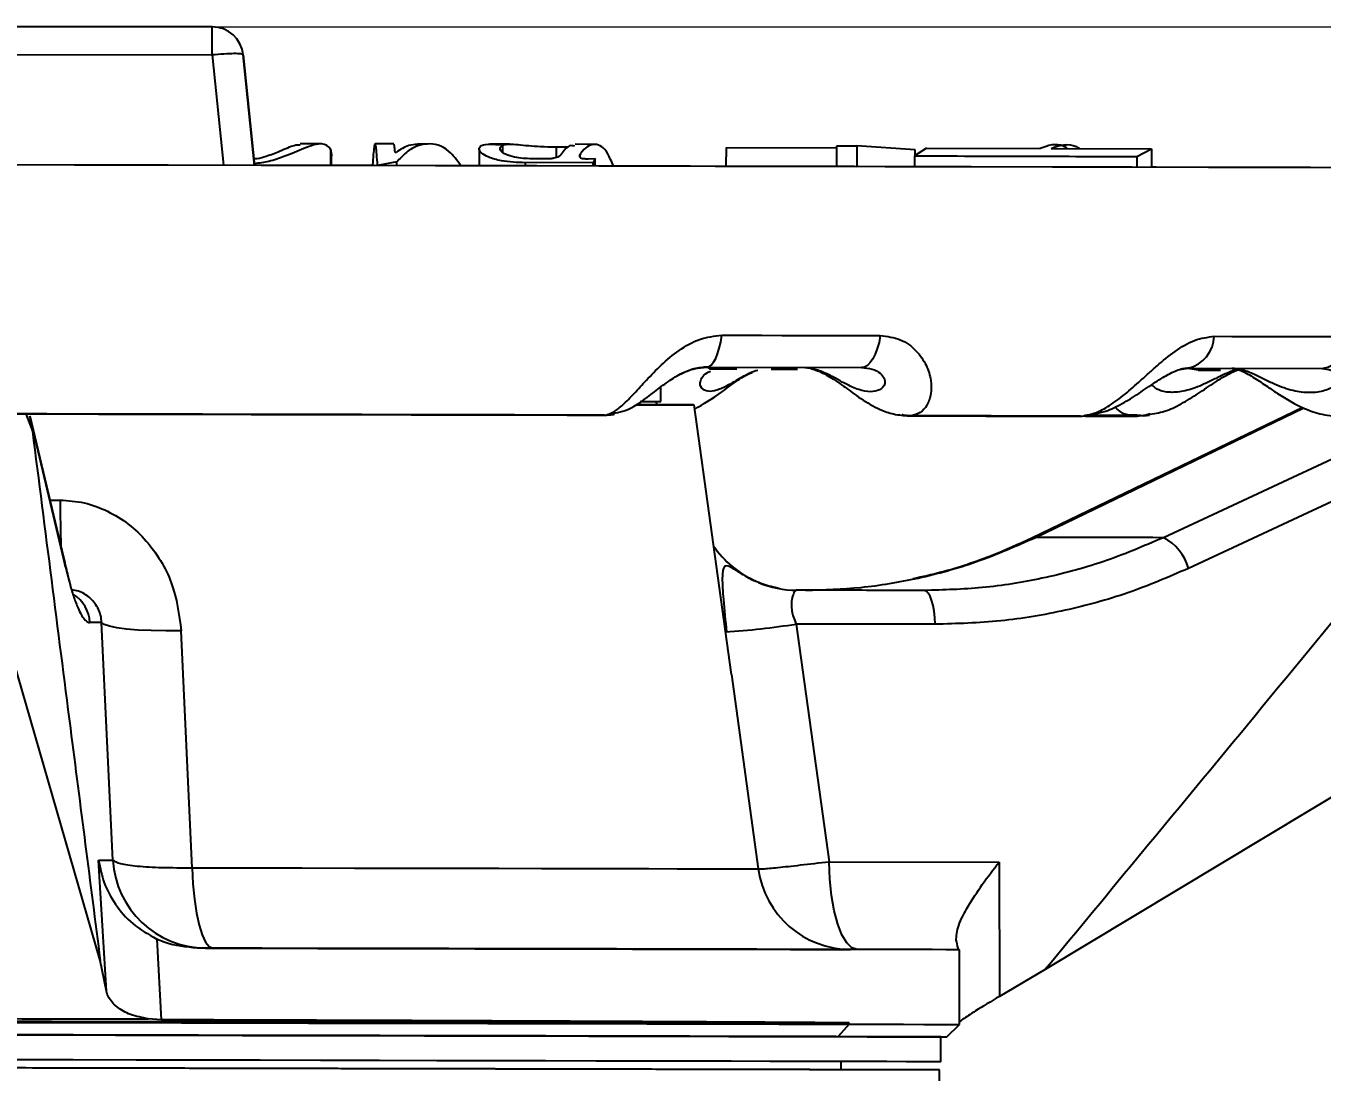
# Model space of a CAD drawing. Header units: millimetres. Extents: x 2404 to 4548, y 1024 to 2541.
# Drawn here: x 3099.4 to 3203.6, y 2327.8 to 2411.8 of the extents above; entities that cross this region are included whole.
import ezdxf

# ---------------------------------------------------------------- set-up
doc = ezdxf.new("R2010")
doc.units = ezdxf.units.MM
doc.layers.add('AM_5', color=3, linetype='Continuous', lineweight=25)
doc.styles.add('SLDTEXTSTYLE1', font='txt.shx', dxfattribs={"width": 0.7, "bigfont": 'gbcbig.shx'})
doc.dimstyles.new('SLDDIMSTYLE12$0', dxfattribs={"dimtxt": 12, "dimasz": 10, "dimexe": 0, "dimexo": 0.0625, "dimgap": 0.875, "dimtad": 1, "dimdec": 1, "dimlfac": 1.8, "dimrnd": 1e-09, "dimzin": 12, "dimdsep": 46, "dimtxsty": 'SLDTEXTSTYLE1', "dimcen": 0.09, "dimdle": 8.16, "dimclrd": 3, "dimclre": 3, "dimadec": 0, "dimazin": 3, "dimtfac": 1, "dimtdec": 1, "dimtofl": 0, "dimtmove": 0, "dimatfit": 3, "dimfxl": 0, "dimfrac": 2, "dimtolj": 1, "dimlwd": 5, "dimlwe": 5, "dimarcsym": 0})

# ---------------------------------------------------------------- blocks, each defined once
blk = doc.blocks.new('*D68')
at = {"layer": 'AM_5', "color": 3, "lineweight": 5, "transparency": 16777216}
blk.add_line((3114.46, 2411.69), (3298.35, 2411.69), dxfattribs=at)
at = {"layer": 'AM_5', "color": 3, "linetype": 'Continuous', "lineweight": 5, "transparency": 16777216}
for p, q in [((3298.35, 2401.69), (3298.35, 2122.95)), ((3161.53, 2112.95), (3298.35, 2112.95))]:
    blk.add_line(p, q, dxfattribs=at)
at = {"layer": 'AM_5', "color": 3, "transparency": 16777216}
for points in [[(3296.69, 2401.69), (3300.02, 2401.69), (3298.35, 2411.69)], [(3296.69, 2122.95), (3300.02, 2122.95), (3298.35, 2112.95)]]:
    blk.add_solid(points, dxfattribs=at)
at = {"layer": 'Defpoints', "color": 0, "transparency": 16777216}
for p in [(3114.4, 2411.69), (3161.46, 2112.95), (3298.35, 2112.95)]:
    blk.add_point(p, dxfattribs=at)
at = {"layer": 'AM_5', "color": 0, "transparency": 16777216, "insert": (3291.48, 2262.32), "char_height": 12, "attachment_point": 5, "rotation": 90, "style": 'SLDTEXTSTYLE1'}
blk.add_mtext('\\A1;350', dxfattribs=at)

msp = doc.modelspace()

# ---------------------------------------------------------------- linework, layer by layer
at = {"color": 7, "linetype": 'Continuous', "lineweight": 25}
for p, q in [((3114.397, 2411.686), (3081.422, 2411.756)), ((3081.422, 2411.756), (3114.397, 2411.686)), ((3114.392, 2409.425), (3114.397, 2411.686)), ((3114.397, 2411.686), (3114.397, 2411.686)), ((3081.417, 2409.495), (3114.392, 2409.425)), ((3114.392, 2409.425), (3115.294, 2400.564)), ((3117.783, 2400.558), (3116.878, 2409.439)), ((3116.878, 2409.439), (3117.783, 2400.558)), ((3116.878, 2409.439), (3116.878, 2409.439)), ((3123.188, 2402.293), (3121.47, 2402.297)), ((3123.901, 2401.863), (3123.898, 2400.547)), ((3128.995, 2402.281), (3127.494, 2402.284)), ((3129.193, 2401.606), (3129.095, 2401.606)), ((3131.726, 2402.275), (3130.909, 2402.277)), ((3135.841, 2401.863), (3135.839, 2400.52)), ((3138.28, 2402.261), (3136.689, 2402.264)), ((3137.711, 2402.17), (3137.71, 2401.62)), ((3142.04, 2402.047), (3142.038, 2401.179)), ((3142.04, 2402.047), (3143.028, 2402.045)), ((3145.089, 2402.246), (3143.564, 2402.25)), ((3155.679, 2401.993), (3155.675, 2400.479)), ((3155.679, 2401.993), (3164.589, 2401.979)), ((3164.585, 2400.459), (3164.589, 2402.141)), ((3164.589, 2402.141), (3166.2, 2402.138)), ((3166.2, 2402.138), (3166.196, 2400.455)), ((3170.879, 2401.812), (3166.2, 2402.138)), ((3171.779, 2401.946), (3170.816, 2401.322)), ((3170.878, 2401.362), (3170.879, 2401.812)), ((3171.779, 2401.946), (3180.908, 2401.923)), ((3181.79, 2401.921), (3189.863, 2401.9)), ((3183.037, 2402.165), (3182.14, 2402.167)), ((3188.69, 2401.27), (3189.863, 2401.9)), ((3189.863, 2401.9), (3189.86, 2400.404)), ((3127.441, 2400.539), (3123.521, 2400.548)), ((3123.984, 2400.547), (3123.985, 2401.086)), ((3129.237, 2400.839), (3127.674, 2400.562)), ((3127.674, 2400.537), (3127.674, 2400.562)), ((3129.236, 2400.534), (3129.237, 2400.839)), ((3145.01, 2400.791), (3139.558, 2400.767)), ((3139.558, 2400.512), (3139.558, 2400.767)), ((3141.345, 2401.074), (3140.291, 2401.078)), ((3143.945, 2401.237), (3143.945, 2401.434)), ((3144.595, 2401.093), (3145.171, 2401.099)), ((3145.009, 2400.5), (3145.01, 2400.791)), ((3145.171, 2401.099), (3145.01, 2400.791)), ((3145.169, 2400.5), (3145.171, 2401.099)), ((3170.816, 2401.322), (3170.814, 2400.445)), ((3188.69, 2401.27), (3188.688, 2400.407)), ((3135.874, 2400.521), (3132.346, 2400.529)), ((3154.098, 2384.345), (3153.887, 2384.346)), ((3154.229, 2384.345), (3153.891, 2384.346)), ((3154.098, 2384.345), (3166.559, 2384.318)), ((3154.396, 2384.198), (3154.19, 2384.375)), ((3156.541, 2384.193), (3154.396, 2384.198)), ((3159.306, 2384.188), (3161.42, 2384.183)), ((3192.141, 2384.17), (3192.804, 2384.262)), ((3193.601, 2384.115), (3192.632, 2384.264)), ((3192.804, 2384.262), (3203.57, 2384.239)), ((3193.601, 2384.115), (3195.405, 2384.111)), ((3150.436, 2381.609), (3150.438, 2382.757)), ((3156.105, 2359.684), (3153.109, 2381.332)), ((3202.033, 2381.114), (3180.238, 2370.614)), ((3180.536, 2370.685), (3202.097, 2381.079)), ((3099.426, 2380.599), (3099.949, 2379.206)), ((3099.905, 2379.676), (3099.732, 2380.434)), ((3102.466, 2369.074), (3099.773, 2380.43)), ((3146, 2380.507), (3146.727, 2380.581)), ((3169.818, 2380.532), (3170.562, 2380.456)), ((3170.463, 2380.448), (3170.33, 2380.48)), ((3170.35, 2380.446), (3173.993, 2380.438)), ((3184.154, 2380.42), (3184.305, 2380.433)), ((3184.282, 2380.428), (3184.423, 2380.444)), ((3188.992, 2380.465), (3184.749, 2380.474)), ((3185.32, 2380.463), (3189.26, 2380.454)), ((3188.681, 2380.408), (3189.402, 2380.539)), ((3188.836, 2380.486), (3188.687, 2380.498)), ((3189.26, 2380.454), (3188.836, 2380.486)), ((3189.26, 2380.454), (3189.713, 2380.491)), ((3189.762, 2380.605), (3189.32, 2380.464)), ((3211.663, 2380.372), (3190.824, 2370.663)), ((3099.905, 2379.676), (3102.584, 2368.384)), ((3216.941, 2379.426), (3192.836, 2368.192)), ((3101.373, 2373.685), (3102.172, 2373.683)), ((3162.058, 2366.445), (3161.3, 2366.447)), ((3171.602, 2366.424), (3161.349, 2366.446)), ((3105.396, 2336.708), (3096.97, 2365.782)), ((3105.5, 2363.849), (3104.56, 2363.851)), ((3106.416, 2344.768), (3105.5, 2363.849)), ((3112.777, 2344.164), (3111.909, 2363.186)), ((3161.317, 2363.73), (3163.959, 2344.645)), ((3172.47, 2363.707), (3161.317, 2363.73)), ((3225.308, 2362.421), (3181.329, 2335.996)), ((3156.105, 2359.681), (3158.265, 2344.068)), ((3105.266, 2344.771), (3106.416, 2344.768)), ((3105.89, 2334.256), (3105.266, 2344.771)), ((3163.959, 2344.645), (3177.613, 2344.616)), ((3177.613, 2344.616), (3177.648, 2333.828)), ((3109.936, 2338.425), (3110.296, 2331.947)), ((3174.174, 2338.35), (3174.175, 2338.247)), ((3113.863, 2337.706), (3113.175, 2337.707)), ((3174.375, 2337.577), (3166.21, 2337.594)), ((3174.432, 2331.577), (3174.444, 2337.577)), ((3105.89, 2334.256), (3105.396, 2336.708)), ((3181.329, 2335.996), (3177.648, 2333.828)), ((3110.296, 2331.947), (3109.258, 2332.016)), ((3174.546, 2331.877), (3174.432, 2331.795)), ((3165.56, 2331.596), (3164.677, 2330.597)), ((3165.56, 2331.596), (3165.56, 2331.699)), ((3173.43, 2330.579), (3174.432, 2331.577)), ((3172.925, 2328.58), (3172.93, 2330.58)), ((3164.924, 2327.938), (3164.925, 2328.597)), ((3173.355, 2279.403), (3172.824, 2327.922))]:
    msp.add_line(p, q, dxfattribs=at)
at = {"color": 7, "linetype": 'Continuous', "lineweight": 25, "flags": 128}
for points in [[(3206.124, 2400.37), (3200.39, 2400.382), (3194.435, 2400.395), (3188.271, 2400.408), (3181.912, 2400.421), (3175.372, 2400.435), (3168.666, 2400.45), (3161.808, 2400.464), (3154.813, 2400.479), (3147.696, 2400.494), (3140.474, 2400.51), (3133.162, 2400.525), (3125.776, 2400.541), (3118.332, 2400.557), (3110.847, 2400.573), (3103.338, 2400.589), (3095.82, 2400.605)], [(3164.724, 2400.46), (3162.367, 2400.465), (3159.994, 2400.47), (3157.606, 2400.475), (3155.203, 2400.48), (3152.785, 2400.485), (3150.354, 2400.49), (3147.909, 2400.496), (3145.453, 2400.501)], [(3166.196, 2400.455), (3165.995, 2400.456), (3165.794, 2400.456), (3165.593, 2400.457), (3165.392, 2400.457), (3165.19, 2400.457), (3164.989, 2400.458), (3164.787, 2400.458), (3164.585, 2400.459)], [(3170.876, 2400.446), (3170.555, 2400.447), (3168.455, 2400.452), (3166.34, 2400.456)], [(3259.924, 2400.255), (3259.736, 2400.256), (3259.171, 2400.257), (3258.23, 2400.259), (3256.917, 2400.262), (3255.234, 2400.266), (3253.185, 2400.27), (3250.775, 2400.275), (3248.01, 2400.281), (3244.896, 2400.288), (3241.439, 2400.295), (3237.65, 2400.303), (3233.536, 2400.312), (3229.107, 2400.322), (3224.373, 2400.332), (3219.346, 2400.343), (3214.038, 2400.354), (3208.46, 2400.366), (3202.627, 2400.378), (3196.551, 2400.391), (3190.247, 2400.405), (3189.86, 2400.406)], [(3154.098, 2384.345), (3154.296, 2384.39), (3154.489, 2384.525), (3154.674, 2384.747), (3154.846, 2385.05), (3155.001, 2385.428), (3155.135, 2385.873), (3155.247, 2386.373), (3155.332, 2386.919)], [(3155.332, 2386.919), (3156.947, 2386.915), (3158.555, 2386.912), (3160.157, 2386.908), (3161.754, 2386.905), (3163.344, 2386.902), (3164.927, 2386.898), (3166.504, 2386.895), (3168.074, 2386.892)], [(3168.074, 2386.892), (3167.969, 2386.346), (3167.833, 2385.846), (3167.667, 2385.401), (3167.477, 2385.023), (3167.266, 2384.72), (3167.039, 2384.498), (3166.802, 2384.363), (3166.559, 2384.318)], [(3194.91, 2386.834), (3196.322, 2386.831), (3197.723, 2386.828), (3199.115, 2386.825), (3200.496, 2386.822), (3201.868, 2386.819), (3203.228, 2386.816), (3204.579, 2386.814), (3205.918, 2386.811)], [(3148.463, 2381.342), (3149.642, 2381.339), (3151.021, 2381.337), (3152.057, 2381.334), (3152.743, 2381.333), (3153.076, 2381.332), (3153.052, 2381.332), (3152.672, 2381.333), (3151.938, 2381.334), (3150.856, 2381.337), (3149.432, 2381.34), (3148.508, 2381.342)], [(3173.993, 2380.438), (3175.27, 2380.435), (3176.54, 2380.433), (3177.805, 2380.43), (3179.063, 2380.427), (3180.315, 2380.425), (3181.56, 2380.422), (3182.798, 2380.419), (3184.03, 2380.417)], [(3184.526, 2380.417), (3185.443, 2380.415), (3187.092, 2380.412), (3188.727, 2380.408)], [(3180.238, 2370.614), (3180.321, 2370.659), (3180.536, 2370.685)], [(3190.824, 2370.663), (3189.974, 2370.665), (3188.997, 2370.667), (3187.893, 2370.669), (3186.664, 2370.672), (3185.312, 2370.675), (3183.838, 2370.678), (3182.246, 2370.681), (3180.536, 2370.685)], [(3102.584, 2368.384), (3102.518, 2368.889), (3102.466, 2369.075)], [(3172.47, 2363.707), (3172.445, 2364.245), (3172.391, 2364.758), (3172.308, 2365.228), (3172.2, 2365.637), (3172.071, 2365.972), (3171.924, 2366.22), (3171.766, 2366.373), (3171.602, 2366.424)], [(3111.909, 2363.186), (3110.666, 2363.178), (3109.5, 2363.199), (3108.438, 2363.248), (3107.508, 2363.324), (3106.732, 2363.424), (3106.13, 2363.548), (3105.716, 2363.691), (3105.5, 2363.849)], [(3166.21, 2337.594), (3165.784, 2337.729), (3165.374, 2338.124), (3164.994, 2338.768), (3164.658, 2339.636), (3164.378, 2340.698), (3164.163, 2341.917), (3164.022, 2343.248), (3163.959, 2344.645)], [(3112.777, 2344.164), (3112.843, 2342.859), (3112.961, 2341.629), (3113.127, 2340.513), (3113.335, 2339.547), (3113.58, 2338.761), (3113.852, 2338.181), (3114.144, 2337.825), (3114.446, 2337.705)], [(3112.777, 2344.164), (3117.249, 2344.155), (3121.61, 2344.146), (3125.834, 2344.137), (3129.893, 2344.128), (3133.764, 2344.12), (3137.421, 2344.112), (3140.841, 2344.105), (3144.005, 2344.098), (3146.891, 2344.092), (3149.483, 2344.086), (3151.763, 2344.081), (3153.719, 2344.077), (3155.336, 2344.074), (3156.607, 2344.071), (3157.522, 2344.069), (3158.076, 2344.068), (3158.265, 2344.068)], [(3174.375, 2337.577), (3174.414, 2337.577), (3174.07, 2337.578), (3173.344, 2337.579), (3172.241, 2337.581), (3170.767, 2337.584), (3168.928, 2337.588), (3166.734, 2337.593), (3164.196, 2337.598), (3161.328, 2337.605), (3158.144, 2337.611), (3154.66, 2337.619), (3150.894, 2337.627), (3146.865, 2337.635), (3142.594, 2337.645), (3138.102, 2337.654), (3133.413, 2337.664), (3128.551, 2337.674), (3123.54, 2337.685), (3118.406, 2337.696), (3113.175, 2337.707)], [(3095.69, 2332.045), (3097.389, 2332.041), (3099.088, 2332.038), (3100.788, 2332.034), (3102.486, 2332.03), (3104.184, 2332.027), (3105.879, 2332.023), (3107.571, 2332.019), (3109.258, 2332.016)], [(3096.226, 2331.847), (3101.475, 2331.836), (3106.714, 2331.825), (3111.918, 2331.813), (3117.061, 2331.802), (3122.119, 2331.792), (3127.066, 2331.781), (3131.878, 2331.771), (3136.532, 2331.761), (3141.006, 2331.751), (3145.277, 2331.742), (3149.324, 2331.734), (3153.128, 2331.725), (3156.67, 2331.718), (3159.933, 2331.711), (3162.901, 2331.705), (3165.56, 2331.699)], [(3096.226, 2331.744), (3101.475, 2331.732), (3106.714, 2331.721), (3111.918, 2331.71), (3117.061, 2331.699), (3122.119, 2331.688), (3127.066, 2331.678), (3131.878, 2331.667), (3136.532, 2331.657), (3141.006, 2331.648), (3145.276, 2331.639), (3149.324, 2331.63), (3153.128, 2331.622), (3156.67, 2331.614), (3159.933, 2331.608), (3162.901, 2331.601), (3165.56, 2331.596)], [(3165.56, 2331.596), (3167.922, 2331.591), (3169.933, 2331.586), (3171.583, 2331.583), (3172.863, 2331.58), (3173.766, 2331.578), (3174.289, 2331.577), (3174.432, 2331.577)], [(3096.267, 2330.743), (3101.446, 2330.732), (3106.615, 2330.721), (3111.75, 2330.71), (3116.824, 2330.7), (3121.814, 2330.689), (3126.695, 2330.678), (3131.444, 2330.668), (3136.036, 2330.658), (3140.45, 2330.649), (3144.664, 2330.64), (3148.657, 2330.632), (3152.41, 2330.624), (3155.905, 2330.616), (3159.125, 2330.609), (3162.054, 2330.603), (3164.677, 2330.597)], [(3172.93, 2330.58), (3172.754, 2330.58), (3172.23, 2330.581), (3171.358, 2330.583), (3170.144, 2330.586), (3168.593, 2330.589), (3166.712, 2330.593), (3164.511, 2330.598), (3161.999, 2330.603), (3159.189, 2330.609), (3156.095, 2330.616), (3152.73, 2330.623), (3149.111, 2330.631), (3145.256, 2330.639), (3141.182, 2330.648), (3136.91, 2330.657), (3132.458, 2330.666), (3127.85, 2330.676), (3123.105, 2330.686), (3118.249, 2330.696), (3113.302, 2330.707), (3108.289, 2330.718), (3103.234, 2330.729), (3098.161, 2330.739)], [(3164.677, 2330.597), (3167.007, 2330.592), (3168.991, 2330.588), (3170.619, 2330.585), (3171.882, 2330.582), (3172.773, 2330.58), (3173.289, 2330.579), (3173.43, 2330.579)], [(3172.925, 2328.58), (3172.75, 2328.58), (3172.226, 2328.581), (3171.354, 2328.583), (3170.14, 2328.586), (3168.589, 2328.589), (3166.708, 2328.593), (3164.506, 2328.598), (3161.995, 2328.603), (3159.185, 2328.609), (3156.09, 2328.616), (3152.726, 2328.623), (3149.107, 2328.631), (3145.252, 2328.639), (3141.178, 2328.648), (3136.905, 2328.657), (3132.454, 2328.666), (3127.845, 2328.676), (3123.101, 2328.686), (3118.244, 2328.696), (3113.298, 2328.707), (3108.285, 2328.718), (3103.23, 2328.729), (3098.157, 2328.739)]]:
    msp.add_lwpolyline(points, dxfattribs=at)
at = {"color": 7, "linetype": 'Continuous', "lineweight": 25}
for centre, radius, start, end in [((3114.391, 2409.186), 2.5, 5.81493, 89.87751), ((3114.391, 2409.186), 2.5, 5.81493, 89.87751), ((3192.149, 2386.947), 2.763, 283.71071, 357.65791), ((3203.05, 2387.072), 2.88, 280.39224, 354.78917), ((3233.645, 2374.129), 131.473, 180.19425, 181.82618), ((3189.104, 2367.208), 3.86, 14.77003, 63.52904), ((3161.434, 2374.594), 8.163, 214.11019, 245.44357), ((3161.368, 2374.467), 8.02, 247.49374, 269.8614), ((3101.673, 2363.685), 2.892, 3.30335, 56.85343), ((3151.193, 2428.361), 65.419, 273.89088, 278.90272), ((3113.89, 2345.192), 7.486, 183.24837, 269.79193), ((3165.694, 2345.095), 7.5, 187.87748, 269.87749)]:
    msp.add_arc(centre, radius, start, end, dxfattribs=at)
for points in [[(3116.878, 2409.439), (3116.838, 2409.466), (3116.758, 2409.52), (3116.182, 2409.54), (3115.363, 2409.512), (3114.716, 2409.454), (3114.392, 2409.425)], [(3167.911, 2366.432), (3167.066, 2366.434), (3165.375, 2366.438), (3163.164, 2366.443), (3162.058, 2366.445)], [(3171.602, 2366.424), (3171.127, 2366.426), (3170.176, 2366.428), (3168.666, 2366.431), (3167.911, 2366.432)], [(3172.824, 2327.922), (3172.703, 2327.922), (3172.46, 2327.922), (3170.51, 2327.926), (3167.435, 2327.933), (3163.171, 2327.942), (3157.823, 2327.953), (3151.474, 2327.967), (3144.235, 2327.982), (3136.229, 2327.999), (3127.593, 2328.018), (3118.476, 2328.037), (3109.032, 2328.058), (3099.424, 2328.078), (3089.816, 2328.099), (3080.372, 2328.119), (3071.255, 2328.138), (3062.619, 2328.157), (3054.613, 2328.174), (3047.374, 2328.189), (3041.025, 2328.203), (3035.677, 2328.215), (3031.413, 2328.224), (3028.338, 2328.23), (3026.388, 2328.235), (3026.145, 2328.235), (3026.024, 2328.235)], [(3164.924, 2327.938), (3164.816, 2327.939), (3164.599, 2327.939), (3162.859, 2327.943), (3160.115, 2327.949), (3156.31, 2327.957), (3151.537, 2327.967), (3145.872, 2327.979), (3139.412, 2327.993), (3132.268, 2328.008), (3124.561, 2328.024), (3116.425, 2328.042), (3107.998, 2328.06), (3102.282, 2328.072), (3099.424, 2328.078)]]:
    msp.add_open_spline(points, degree=3, dxfattribs=at)
for points, knots in [([(3117.729, 2401.088), (3117.822, 2401.095), (3118.179, 2401.121), (3118.94, 2401.355), (3120.008, 2401.771), (3121, 2402.232), (3121.317, 2402.217), (3121.451, 2402.21)], [0, 0, 0, 0, 0.0437633, 0.1679338, 0.4021795, 0.7473798, 1, 1, 1, 1]), ([(3123.901, 2401.863), (3123.721, 2402.07), (3123.37, 2402.475), (3121.963, 2402.026), (3120.457, 2401.359), (3119.037, 2400.853), (3118.166, 2400.737), (3117.77, 2400.685)], [0, 0, 0, 0, 0.2863119, 0.5595307, 0.7673383, 0.8943372, 1, 1, 1, 1]), ([(3123.969, 2401.086), (3123.973, 2401.111), (3124.03, 2401.47), (3123.963, 2401.674), (3123.901, 2401.863)], [0, 0, 0, 0, 0.0704321, 1, 1, 1, 1]), ([(3127.674, 2400.562), (3127.656, 2400.878), (3127.62, 2401.518), (3127.538, 2402.27), (3127.451, 2402.389), (3127.365, 2401.795), (3127.314, 2401.221), (3127.287, 2400.692), (3127.279, 2400.538)], [0, 0, 0, 0, 0.1535151, 0.3115105, 0.6218308, 0.7759719, 0.9346502, 1, 1, 1, 1]), ([(3129.095, 2401.606), (3129.075, 2401.802), (3129.035, 2402.185), (3128.992, 2402.242), (3128.971, 2402.269)], [0, 0, 0, 0, 0.510119, 1, 1, 1, 1]), ([(3130.877, 2402.233), (3130.644, 2402.226), (3130.071, 2402.209), (3129.52, 2401.831), (3129.193, 2401.606)], [0, 0, 0, 0, 0.4066547, 1, 1, 1, 1]), ([(3134.391, 2400.523), (3134.071, 2400.953), (3133.243, 2402.068), (3131.953, 2402.384), (3130.771, 2402.123), (3129.949, 2401.622), (3129.455, 2401.079), (3129.237, 2400.839)], [0, 0, 0, 0, 0.20538407, 0.53154575, 0.6962645, 0.86571858, 1, 1, 1, 1]), ([(3139.558, 2400.767), (3138.891, 2400.795), (3137.789, 2400.842), (3136.608, 2401.185), (3135.985, 2401.54), (3135.757, 2401.916), (3135.935, 2402.069), (3136.034, 2402.155)], [0, 0, 0, 0, 0.2904242, 0.4791568, 0.6380876, 0.7972637, 1, 1, 1, 1]), ([(3136.034, 2402.155), (3136.235, 2402.214), (3136.543, 2402.304), (3137.286, 2402.23), (3137.543, 2402.204)], [0, 0, 0, 0, 0.6542152, 1, 1, 1, 1]), ([(3140.291, 2401.078), (3139.796, 2401.095), (3138.994, 2401.123), (3138.106, 2401.357), (3137.621, 2401.644), (3137.442, 2401.967), (3137.617, 2402.099), (3137.711, 2402.17)], [0, 0, 0, 0, 0.25993357, 0.42159435, 0.58406301, 0.77645614, 1, 1, 1, 1]), ([(3137.711, 2402.17), (3137.878, 2402.215), (3138.15, 2402.288), (3138.932, 2402.227), (3139.812, 2402.149), (3140.832, 2402.071), (3141.586, 2402.05), (3141.997, 2402.048), (3142.04, 2402.047)], [0, 0, 0, 0, 0.2685044, 0.4379066, 0.6082478, 0.7778738, 0.976771, 1, 1, 1, 1]), ([(3143.528, 2402.091), (3143.387, 2402.13), (3143.006, 2402.234), (3142.644, 2401.74), (3142.415, 2401.428)], [0, 0, 0, 0, 0.3704922, 1, 1, 1, 1]), ([(3146.627, 2400.497), (3146.482, 2400.857), (3146.048, 2401.93), (3145.164, 2402.42), (3144.4, 2402.067), (3144.01, 2401.525), (3143.945, 2401.434)], [0, 0, 0, 0, 0.1864973, 0.5560674, 0.9256862, 1, 1, 1, 1]), ([(3183.12, 2401.917), (3183.013, 2401.982), (3182.302, 2402.412), (3181.548, 2402.148), (3180.908, 2401.923)], [0, 0, 0, 0, 0.150179, 1, 1, 1, 1]), ([(3181.79, 2401.921), (3182.48, 2402.159), (3183.261, 2402.429), (3183.991, 2401.969), (3184.077, 2401.915)], [0, 0, 0, 0, 0.8829321, 1, 1, 1, 1]), ([(3142.415, 2401.428), (3142.369, 2401.373), (3142.297, 2401.287), (3142.067, 2401.181), (3141.834, 2401.118), (3141.585, 2401.079), (3141.42, 2401.076), (3141.345, 2401.074)], [0, 0, 0, 0, 0.30576076, 0.47235167, 0.63798104, 0.83773254, 1, 1, 1, 1]), ([(3143.945, 2401.434), (3143.92, 2401.384), (3143.882, 2401.307), (3143.93, 2401.204), (3144.048, 2401.138), (3144.276, 2401.095), (3144.473, 2401.094), (3144.595, 2401.093)], [0, 0, 0, 0, 0.2742213, 0.4218346, 0.5710505, 0.7336104, 1, 1, 1, 1]), ([(3170.816, 2401.322), (3173.88, 2401.314), (3180.022, 2401.296), (3185.796, 2401.279), (3188.69, 2401.27)], [0, 0, 0, 0, 0.498853, 1, 1, 1, 1]), ([(3146, 2380.507), (3146.211, 2380.57), (3146.623, 2380.692), (3147.394, 2381.312), (3148.258, 2382.194), (3149.277, 2383.317), (3150.456, 2384.545), (3151.871, 2385.739), (3153.532, 2386.711), (3154.733, 2386.85), (3155.332, 2386.919)], [0, 0, 0, 0, 0.1279379, 0.24972, 0.3803197, 0.4997335, 0.6244222, 0.7495462, 0.8749776, 1, 1, 1, 1]), ([(3168.074, 2386.892), (3168.632, 2386.821), (3169.749, 2386.679), (3171.018, 2385.708), (3171.829, 2384.514), (3172.186, 2383.283), (3172.177, 2382.157), (3171.859, 2381.271), (3171.311, 2380.646), (3170.816, 2380.52), (3170.562, 2380.456)], [0, 0, 0, 0, 0.1246251, 0.249715, 0.3749212, 0.4997425, 0.6192768, 0.750014, 0.8718903, 1, 1, 1, 1]), ([(3184.282, 2380.428), (3184.641, 2380.493), (3185.341, 2380.62), (3186.506, 2381.245), (3187.511, 2381.99), (3188.346, 2382.702), (3188.975, 2383.264), (3189.623, 2383.855), (3190.537, 2384.675), (3191.739, 2385.661), (3193.316, 2386.628), (3194.379, 2386.766), (3194.91, 2386.834)], [0, 0, 0, 0, 0.1279414, 0.2496336, 0.3801677, 0.4412102, 0.4997094, 0.5635741, 0.62457, 0.749642, 0.8750219, 1, 1, 1, 1]), ([(3146.171, 2380.576), (3146.715, 2380.661), (3148.011, 2380.865), (3149.484, 2382.041), (3150.971, 2383.183), (3152.123, 2383.904), (3153.278, 2384.351), (3153.947, 2384.373), (3154.281, 2384.384)], [0, 0, 0, 0, 0.21651, 0.5165419, 0.6570432, 0.7800658, 0.8904523, 1, 1, 1, 1]), ([(3152.022, 2383.793), (3152.09, 2383.829), (3152.423, 2384.007), (3153.162, 2384.275), (3153.786, 2384.322), (3154.098, 2384.345)], [0, 0, 0, 0, 0.1146699, 0.5571038, 1, 1, 1, 1]), ([(3153.159, 2380.972), (3153.862, 2381.394), (3154.903, 2382.019), (3156.408, 2383.157), (3157.283, 2383.762), (3157.736, 2383.922), (3157.785, 2383.94)], [0, 0, 0, 0, 0.5112128, 0.7576418, 0.9734468, 1, 1, 1, 1]), ([(3158.233, 2384.098), (3158.033, 2384.033), (3157.535, 2383.871), (3156.815, 2383.465), (3155.933, 2382.945), (3155.12, 2382.517), (3154.369, 2382.362), (3153.794, 2382.517), (3153.528, 2382.948), (3153.7, 2383.473), (3154.001, 2383.853), (3154.34, 2383.994), (3154.437, 2384.035)], [0, 0, 0, 0, 0.048877, 0.1220733, 0.2021553, 0.3553953, 0.5091194, 0.6628416, 0.8162433, 0.8929299, 0.9694545, 1, 1, 1, 1]), ([(3166.559, 2384.318), (3166.856, 2384.294), (3167.45, 2384.245), (3168.108, 2383.885), (3168.442, 2383.443), (3168.474, 2382.913), (3168.057, 2382.489), (3167.303, 2382.332), (3166.384, 2382.49), (3165.447, 2382.918), (3164.49, 2383.455), (3163.637, 2383.9), (3162.7, 2384.256), (3162.082, 2384.305), (3161.773, 2384.329)], [0, 0, 0, 0, 0.0625764, 0.1252848, 0.1848997, 0.2501233, 0.3749307, 0.5001323, 0.6253324, 0.7502715, 0.8127295, 0.8750555, 0.937394, 1, 1, 1, 1]), ([(3162.484, 2384.241), (3162.723, 2384.17), (3163.192, 2384.031), (3163.953, 2383.627), (3164.855, 2383.039), (3165.685, 2382.415), (3166.752, 2381.651), (3167.863, 2381.001), (3169.19, 2380.531), (3169.969, 2380.476), (3170.387, 2380.446)], [0, 0, 0, 0, 0.0889663, 0.1751205, 0.2608238, 0.4140952, 0.5091872, 0.7133094, 0.8458673, 1, 1, 1, 1]), ([(3184.492, 2380.509), (3185.064, 2380.576), (3186.081, 2380.695), (3187.505, 2381.405), (3188.808, 2382.214), (3190.093, 2383.114), (3191.154, 2383.77), (3191.885, 2384.099), (3192.526, 2384.308), (3192.88, 2384.303), (3193.117, 2384.301)], [0, 0, 0, 0, 0.1931622, 0.3431372, 0.4976624, 0.6438486, 0.7721107, 0.8302316, 0.8868982, 1, 1, 1, 1]), ([(3189.594, 2380.574), (3190.037, 2380.628), (3190.933, 2380.737), (3192.254, 2381.396), (3193.584, 2382.201), (3194.888, 2383.111), (3195.941, 2383.759), (3196.572, 2384.059), (3196.786, 2384.125), (3196.845, 2384.144)], [0, 0, 0, 0, 0.18164271, 0.36727014, 0.5589206, 0.74049031, 0.89984997, 0.97204441, 1, 1, 1, 1]), ([(3196.929, 2384.171), (3196.847, 2384.162), (3196.489, 2384.121), (3195.791, 2383.82), (3194.907, 2383.391), (3193.84, 2382.86), (3192.689, 2382.437), (3191.507, 2382.288), (3190.462, 2382.411), (3190.062, 2382.779), (3189.876, 2382.95)], [0, 0, 0, 0, 0.0271102, 0.1179757, 0.2043592, 0.2988689, 0.479717, 0.6611364, 0.8425534, 1, 1, 1, 1]), ([(3203.57, 2384.239), (3203.819, 2384.215), (3204.319, 2384.167), (3204.784, 2383.807), (3204.892, 2383.366), (3204.609, 2382.836), (3203.801, 2382.413), (3202.603, 2382.257), (3201.266, 2382.415), (3200.023, 2382.844), (3198.908, 2383.382), (3198.017, 2383.827), (3197.13, 2384.183), (3196.591, 2384.231), (3196.321, 2384.255)], [0, 0, 0, 0, 0.0625764, 0.1252848, 0.1848997, 0.2501233, 0.3749307, 0.5001323, 0.6253324, 0.7502715, 0.8127295, 0.8750555, 0.937394, 1, 1, 1, 1]), ([(3196.337, 2384.255), (3196.437, 2384.247), (3196.627, 2384.231), (3197.055, 2384.084), (3197.576, 2383.828), (3198.285, 2383.4), (3199.102, 2382.841), (3200.414, 2381.947), (3201.875, 2381.106), (3203.644, 2380.484), (3204.661, 2380.411), (3205.203, 2380.372)], [0, 0, 0, 0, 0.0777037, 0.1483677, 0.214032, 0.2764184, 0.3843681, 0.4692883, 0.6935309, 0.8367965, 1, 1, 1, 1]), ([(3148.768, 2381.612), (3149.238, 2381.611), (3150.226, 2381.609), (3150.364, 2381.609), (3150.436, 2381.609)], [0, 0, 0, 0, 0.4764157, 1, 1, 1, 1]), ([(3150.196, 2381.338), (3150.155, 2381.374), (3150.095, 2381.429), (3150.098, 2381.564), (3150.1, 2381.609)], [0, 0, 0, 0, 0.6617391, 1, 1, 1, 1]), ([(3188.687, 2380.498), (3188.357, 2380.486), (3187.656, 2380.46), (3187.176, 2380.919), (3186.922, 2381.162)], [0, 0, 0, 0, 0.4701941, 1, 1, 1, 1]), ([(3094.51, 2380.616), (3098.922, 2380.607), (3107.705, 2380.588), (3120.763, 2380.56), (3133.572, 2380.533), (3141.871, 2380.516), (3146, 2380.507)], [0, 0, 0, 0, 0.2537268, 0.5049693, 0.7537271, 1, 1, 1, 1]), ([(3145.926, 2380.5), (3142.714, 2380.507), (3136.279, 2380.52), (3127.114, 2380.54), (3118.552, 2380.558), (3110.607, 2380.575), (3102.607, 2380.592), (3097.254, 2380.603), (3094.577, 2380.609)], [0, 0, 0, 0, 0.19237048, 0.38548979, 0.53835783, 0.69122587, 0.84561294, 1, 1, 1, 1]), ([(3145.926, 2380.5), (3146.15, 2380.51), (3146.418, 2380.522), (3146.684, 2380.573), (3146.727, 2380.581)], [0, 0, 0, 0, 0.838527, 1, 1, 1, 1]), ([(3170.463, 2380.448), (3170.266, 2380.459), (3170.033, 2380.472), (3169.848, 2380.523), (3169.818, 2380.532)], [0, 0, 0, 0, 0.8392222, 1, 1, 1, 1]), ([(3184.154, 2380.42), (3181.921, 2380.424), (3177.449, 2380.434), (3172.793, 2380.443), (3170.463, 2380.448)], [0, 0, 0, 0, 0.4994087, 1, 1, 1, 1]), ([(3170.562, 2380.456), (3172.892, 2380.451), (3177.558, 2380.442), (3182.039, 2380.433), (3184.282, 2380.428)], [0, 0, 0, 0, 0.4994075, 1, 1, 1, 1]), ([(3184.423, 2380.444), (3184.538, 2380.451), (3184.691, 2380.459), (3184.855, 2380.491), (3184.896, 2380.5)], [0, 0, 0, 0, 0.7502436, 1, 1, 1, 1]), ([(3099.949, 2379.206), (3099.943, 2379.251), (3099.931, 2379.345), (3099.918, 2379.475), (3099.909, 2379.583), (3099.906, 2379.639), (3099.906, 2379.668), (3099.905, 2379.676)], [0, 0, 0, 0, 0.3325712, 0.6879646, 0.8313814, 0.949784, 1, 1, 1, 1]), ([(3099.949, 2379.206), (3100.962, 2371.255), (3102.773, 2357.058), (3104.594, 2342.926), (3105.396, 2336.708)], [0, 0, 0, 0, 0.5600002, 1, 1, 1, 1]), ([(3216.757, 2378.957), (3210.163, 2370.919), (3198.388, 2356.566), (3186.542, 2342.282), (3181.329, 2335.996)], [0, 0, 0, 0, 0.5600004, 1, 1, 1, 1]), ([(3102.172, 2373.683), (3102.822, 2373.638), (3104.138, 2373.547), (3106.001, 2372.839), (3107.697, 2371.803), (3109.133, 2370.443), (3110.289, 2368.838), (3111.467, 2366.463), (3111.732, 2364.495), (3111.909, 2363.186)], [0, 0, 0, 0, 0.1235233, 0.2501507, 0.3747805, 0.5002123, 0.6235234, 0.7497125, 1, 1, 1, 1]), ([(3162.058, 2366.445), (3163.543, 2366.488), (3166.575, 2366.575), (3171.183, 2367.361), (3175.901, 2368.646), (3178.972, 2369.997), (3180.536, 2370.685)], [0, 0, 0, 0, 0.2354209, 0.48057, 0.7354347, 1, 1, 1, 1]), ([(3180.238, 2370.614), (3179.182, 2370.138), (3176.803, 2369.066), (3173.603, 2367.992), (3171.453, 2367.522), (3170.699, 2367.357)], [0, 0, 0, 0, 0.3410507, 0.7689708, 1, 1, 1, 1]), ([(3190.824, 2370.663), (3189.211, 2369.975), (3186.044, 2368.624), (3181.144, 2367.34), (3176.339, 2366.554), (3173.16, 2366.467), (3171.602, 2366.424)], [0, 0, 0, 0, 0.2645644, 0.5194287, 0.7645782, 1, 1, 1, 1]), ([(3102.91, 2367.161), (3102.882, 2367.295), (3102.795, 2367.704), (3102.599, 2368.523), (3102.466, 2369.074)], [0, 0, 0, 0, 0.3269815, 1, 1, 1, 1]), ([(3102.584, 2368.384), (3102.76, 2367.688), (3103.048, 2366.55), (3103.388, 2365.554), (3103.721, 2364.725), (3104.057, 2364.131), (3104.352, 2363.893), (3104.498, 2363.856), (3104.541, 2363.852), (3104.555, 2363.851), (3104.56, 2363.851)], [0, 0, 0, 0, 0.2501646, 0.4085572, 0.4987242, 0.7484853, 0.9263633, 0.9763214, 0.991455, 1, 1, 1, 1]), ([(3159.983, 2366.567), (3159.519, 2366.676), (3158.599, 2366.893), (3157.402, 2367.468), (3156.443, 2368.064), (3155.902, 2368.388), (3155.623, 2368.408), (3155.478, 2368.271), (3155.396, 2367.947), (3155.362, 2367.201), (3155.458, 2365.631), (3155.631, 2363.986), (3155.725, 2363.082)], [0, 0, 0, 0, 0.1033689, 0.2053754, 0.3058264, 0.4078371, 0.4617314, 0.5190392, 0.5812, 0.6494695, 0.8073596, 1, 1, 1, 1]), ([(3192.836, 2368.192), (3191.227, 2367.503), (3188.009, 2366.124), (3182.938, 2364.753), (3177.748, 2363.862), (3174.233, 2363.758), (3172.47, 2363.707)], [0, 0, 0, 0, 0.2492462, 0.4987214, 0.7485201, 1, 1, 1, 1]), ([(3105.5, 2363.849), (3105.487, 2364.028), (3105.461, 2364.376), (3105.275, 2364.91), (3104.988, 2365.393), (3104.478, 2365.944), (3103.838, 2366.375), (3103.285, 2366.447), (3103.094, 2366.471)], [0, 0, 0, 0, 0.1435708, 0.2798832, 0.4154035, 0.5545109, 0.846289, 1, 1, 1, 1]), ([(3161.349, 2366.446), (3161.279, 2366.407), (3161.142, 2366.331), (3160.963, 2365.829), (3160.918, 2365.274), (3160.956, 2364.794), (3161.084, 2364.259), (3161.238, 2363.91), (3161.317, 2363.73)], [0, 0, 0, 0, 0.2616178, 0.5161546, 0.6376198, 0.7555299, 0.8740541, 1, 1, 1, 1]), ([(3105.266, 2344.771), (3105.384, 2344.161), (3105.621, 2342.945), (3106.554, 2341.215), (3107.909, 2339.595), (3109.26, 2338.815), (3109.936, 2338.425)], [0, 0, 0, 0, 0.2505541, 0.5002593, 0.7500544, 1, 1, 1, 1]), ([(3106.416, 2344.768), (3106.569, 2344.673), (3106.873, 2344.482), (3108.304, 2344.28), (3110.291, 2344.156), (3111.947, 2344.162), (3112.777, 2344.164)], [0, 0, 0, 0, 0.248705, 0.4981896, 0.7483774, 1, 1, 1, 1]), ([(3158.265, 2344.068), (3158.347, 2344.063), (3158.51, 2344.053), (3159.754, 2344.169), (3161.578, 2344.365), (3163.165, 2344.552), (3163.959, 2344.645)], [0, 0, 0, 0, 0.2503671, 0.5005248, 0.7501034, 1, 1, 1, 1]), ([(3174.164, 2338.288), (3174.189, 2338.677), (3174.24, 2339.454), (3175.107, 2341.069), (3176.228, 2342.795), (3177.15, 2344.008), (3177.613, 2344.616)], [0, 0, 0, 0, 0.2499493, 0.4997481, 0.749457, 1, 1, 1, 1]), ([(3113.175, 2337.707), (3112.302, 2337.783), (3111.185, 2337.881), (3110.16, 2338.327), (3109.936, 2338.425)], [0, 0, 0, 0, 0.78086058, 1, 1, 1, 1]), ([(3174.164, 2338.288), (3174.229, 2337.99), (3174.313, 2337.608), (3174.364, 2337.583), (3174.375, 2337.577)], [0, 0, 0, 0, 0.7808444, 1, 1, 1, 1]), ([(3113.863, 2337.706), (3113.877, 2337.706), (3113.904, 2337.706), (3114.035, 2337.706), (3114.217, 2337.705), (3114.37, 2337.705), (3114.446, 2337.705)], [0, 0, 0, 0, 0.2501498, 0.4993714, 0.7492584, 1, 1, 1, 1]), ([(3114.446, 2337.705), (3116.713, 2337.7), (3121.298, 2337.69), (3127.949, 2337.676), (3134.426, 2337.662), (3140.582, 2337.649), (3146.289, 2337.637), (3151.399, 2337.626), (3155.816, 2337.616), (3159.462, 2337.609), (3162.281, 2337.603), (3164.247, 2337.598), (3165.451, 2337.596), (3165.603, 2337.596), (3165.678, 2337.595)], [0, 0, 0, 0, 0.079193, 0.1601594, 0.2427828, 0.3278545, 0.4136411, 0.5, 0.5863536, 0.6721403, 0.7572171, 0.8398354, 0.9208043, 1, 1, 1, 1]), ([(3166.21, 2337.594), (3166.136, 2337.595), (3165.988, 2337.595), (3165.817, 2337.595), (3165.701, 2337.595), (3165.686, 2337.595), (3165.678, 2337.595)], [0, 0, 0, 0, 0.2501498, 0.4993715, 0.7492584, 1, 1, 1, 1]), ([(3109.258, 2332.016), (3108.759, 2332.119), (3107.763, 2332.325), (3106.67, 2332.969), (3106.071, 2333.639), (3105.937, 2334.097), (3105.89, 2334.256)], [0, 0, 0, 0, 0.270985, 0.540835, 0.8409557, 1, 1, 1, 1]), ([(3177.648, 2333.828), (3176.97, 2333.421), (3175.8, 2332.719), (3174.893, 2332.121), (3174.601, 2331.915), (3174.546, 2331.877)], [0, 0, 0, 0, 0.5280154, 0.9113192, 1, 1, 1, 1]), ([(3165.56, 2331.699), (3164.535, 2331.707), (3162.485, 2331.722), (3158.82, 2331.745), (3154.726, 2331.769), (3150.224, 2331.793), (3145.407, 2331.816), (3140.27, 2331.839), (3134.79, 2331.862), (3128.03, 2331.888), (3119.893, 2331.917), (3113.513, 2331.937), (3110.296, 2331.947)], [0, 0, 0, 0, 0.0890091, 0.1780183, 0.2696134, 0.3612084, 0.4502175, 0.5392267, 0.6308217, 0.7224168, 0.8600381, 1, 1, 1, 1])]:
    msp.add_open_spline(points, degree=3, knots=knots, dxfattribs=at)

# ---------------------------------------------------------------- dimensions: what is measured, and where the dimension line sits
at = {"layer": 'AM_5'}
dim = msp.add_linear_dim(base=(3298.352, 2112.945), p1=(3114.397, 2411.686), p2=(3161.464, 2112.945), angle=90, text='350', dimstyle='SLDDIMSTYLE12$0', override={"dimlfac": 1, "dimpost": ''}, dxfattribs=at)
dim.commit()
dim.dimension.update_dxf_attribs({"geometry": '*D68', "text_midpoint": (3291.477, 2262.316)})

doc.saveas('drawing.dxf')
